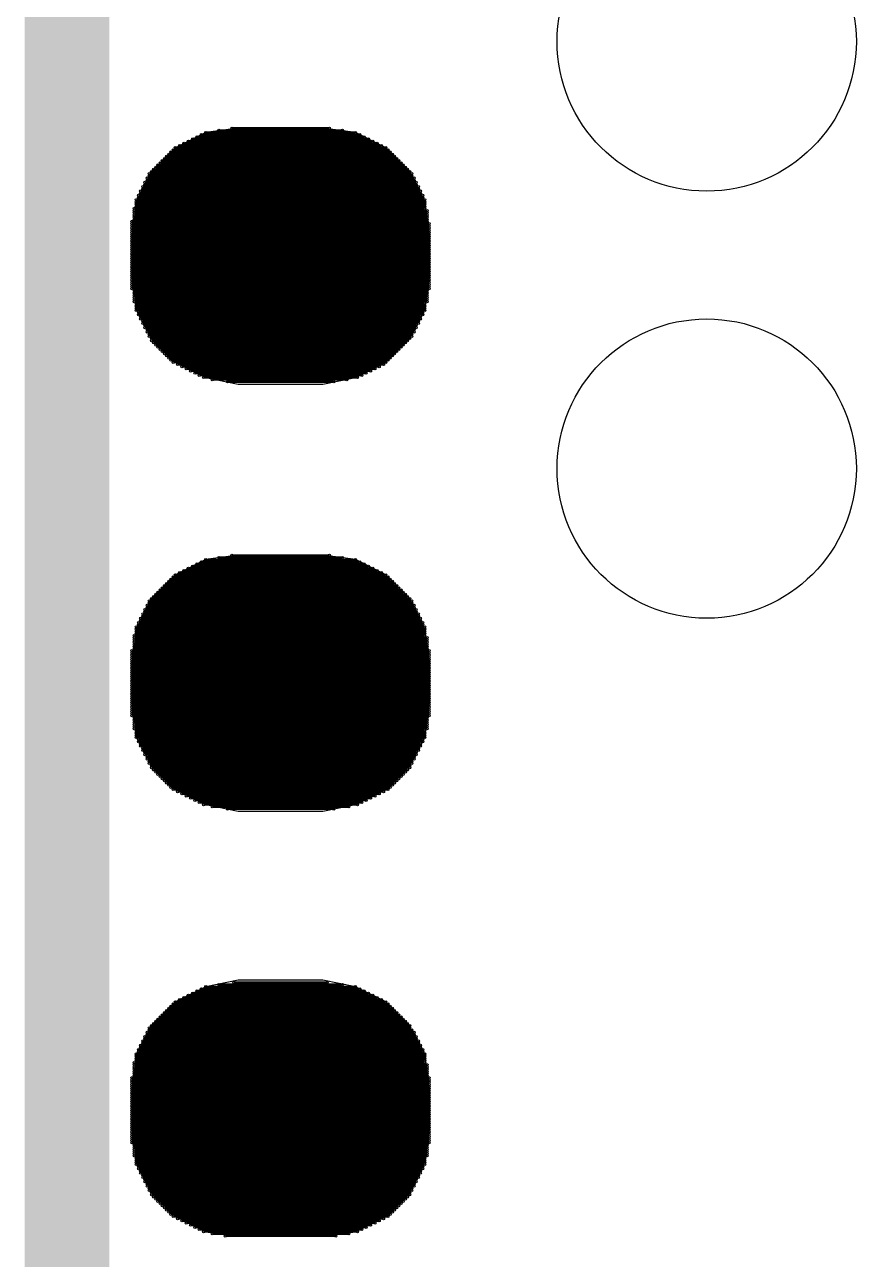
# Model space of a CAD drawing. Extents: x 0 to 126, y 0 to 22.
# Drawn here: x 10.547 to 11.521, y 9.112 to 10.558 of the extents above; entities that cross this region are included whole.
import ezdxf

# ---------------------------------------------------------------- set-up
doc = ezdxf.new("R2010")
doc.units = 0
doc.layers.get('0').update_dxf_attribs({"linetype": 'CONTINUOUS'})
doc.layers.add('SEEEDSTUDIOXIAONRF52840V1_1_GTO', color=10, linetype='CONTINUOUS')
doc.layers.add('SEEEDSTUDIOXIAONRF52840V1_1_GTS', color=9, linetype='CONTINUOUS')

# ---------------------------------------------------------------- blocks, each defined once
blk = doc.blocks.new('ROUND_54')
blk.add_circle((0, 0), 0.1753)
blk = doc.blocks.new('ROUND_2')
blk.add_circle((0, 0), 0)
blk = doc.blocks.new('ROUND_1')
blk.add_circle((0, 0), 0.00127)

msp = doc.modelspace()

# ---------------------------------------------------------------- linework, layer by layer
at = {"layer": 'SEEEDSTUDIOXIAONRF52840V1_1_GTO', "const_width": 0.09906}
msp.add_lwpolyline([(10.59688, 6.03758), (10.59688, 13.03782)], dxfattribs=at)
at = {"layer": 'SEEEDSTUDIOXIAONRF52840V1_1_GTS'}
for points in [[(10.75944, 10.43178), (10.72388, 10.414)], [(10.79754, 10.43686), (10.75944, 10.43178)], [(10.8966, 10.43686), (10.79754, 10.43686)], [(10.9347, 10.43178), (10.8966, 10.43686)], [(10.97026, 10.414), (10.9347, 10.43178)], [(10.72388, 10.414), (10.69594, 10.38606)], [(10.9982, 10.38606), (10.97026, 10.414)], [(10.69594, 10.38606), (10.67816, 10.3505)], [(11.01598, 10.3505), (10.9982, 10.38606)], [(10.67816, 10.3505), (10.67308, 10.3124)], [(11.02106, 10.3124), (11.01598, 10.3505)], [(10.67308, 10.3124), (10.67308, 10.2616)], [(11.02106, 10.2616), (11.02106, 10.3124)], [(10.67308, 10.2616), (10.67816, 10.2235)], [(11.01598, 10.2235), (11.02106, 10.2616)], [(10.67816, 10.2235), (10.69594, 10.19048)], [(10.9982, 10.19048), (11.01598, 10.2235)], [(10.69594, 10.19048), (10.72388, 10.16254)], [(10.97026, 10.16254), (10.9982, 10.19048)], [(10.72388, 10.16254), (10.75944, 10.14476)], [(10.9347, 10.14476), (10.97026, 10.16254)], [(10.75944, 10.14476), (10.79754, 10.13714)], [(10.8966, 10.13714), (10.9347, 10.14476)], [(10.79754, 10.13714), (10.8966, 10.13714)], [(10.75944, 9.9314), (10.72388, 9.91362)], [(10.79754, 9.93648), (10.75944, 9.9314)], [(10.8966, 9.93648), (10.79754, 9.93648)], [(10.9347, 9.9314), (10.8966, 9.93648)], [(10.97026, 9.91362), (10.9347, 9.9314)], [(10.72388, 9.91362), (10.69594, 9.88568)], [(10.9982, 9.88568), (10.97026, 9.91362)], [(10.69594, 9.88568), (10.67816, 9.85012)], [(11.01598, 9.85012), (10.9982, 9.88568)], [(10.67816, 9.85012), (10.67308, 9.81202)], [(11.02106, 9.81202), (11.01598, 9.85012)], [(10.67308, 9.81202), (10.67308, 9.76376)], [(11.02106, 9.76376), (11.02106, 9.81202)], [(10.67308, 9.76376), (10.67816, 9.72312)], [(11.01598, 9.72312), (11.02106, 9.76376)], [(10.67816, 9.72312), (10.69594, 9.6901)], [(10.9982, 9.6901), (11.01598, 9.72312)], [(10.69594, 9.6901), (10.72388, 9.66216)], [(10.97026, 9.66216), (10.9982, 9.6901)], [(10.72388, 9.66216), (10.75944, 9.64438)], [(10.9347, 9.64438), (10.97026, 9.66216)], [(10.75944, 9.64438), (10.79754, 9.63676)], [(10.79754, 9.63676), (10.8966, 9.63676)], [(10.8966, 9.63676), (10.9347, 9.64438)], [(10.79754, 9.43864), (10.75944, 9.43102)], [(10.8966, 9.43864), (10.79754, 9.43864)], [(10.9347, 9.43102), (10.8966, 9.43864)], [(10.75944, 9.43102), (10.72388, 9.41324)], [(10.97026, 9.41324), (10.9347, 9.43102)], [(10.72388, 9.41324), (10.69594, 9.3853)], [(10.9982, 9.3853), (10.97026, 9.41324)], [(10.69594, 9.3853), (10.67816, 9.35228)], [(11.01598, 9.35228), (10.9982, 9.3853)], [(10.67816, 9.35228), (10.67308, 9.31164)], [(11.02106, 9.31164), (11.01598, 9.35228)], [(10.67308, 9.31164), (10.67308, 9.26338)], [(11.02106, 9.26338), (11.02106, 9.31164)], [(10.67308, 9.26338), (10.67816, 9.22528)], [(11.01598, 9.22528), (11.02106, 9.26338)], [(10.67816, 9.22528), (10.69594, 9.18972)], [(10.9982, 9.18972), (11.01598, 9.22528)], [(10.69594, 9.18972), (10.72388, 9.16178)], [(10.97026, 9.16178), (10.9982, 9.18972)], [(10.72388, 9.16178), (10.75944, 9.144)], [(10.9347, 9.144), (10.97026, 9.16178)], [(10.75944, 9.144), (10.79754, 9.13892)], [(10.8966, 9.13892), (10.9347, 9.144)], [(10.79754, 9.13892), (10.8966, 9.13892)]]:
    msp.add_lwpolyline(points, dxfattribs=at)
at = {"layer": 'SEEEDSTUDIOXIAONRF52840V1_1_GTS', "const_width": 0.00254}
for points in [[(10.93978, 10.42924), (10.75436, 10.42924)], [(10.75944, 10.43178), (10.9347, 10.43178)], [(10.91946, 10.43432), (10.77468, 10.43432)], [(10.78992, 10.43686), (10.90422, 10.43686)], [(10.97026, 10.414), (10.72388, 10.414)], [(10.72896, 10.41654), (10.96518, 10.41654)], [(10.9601, 10.41908), (10.73404, 10.41908)], [(10.73912, 10.42162), (10.95502, 10.42162)], [(10.94994, 10.42416), (10.7442, 10.42416)], [(10.74928, 10.4267), (10.94486, 10.4267)], [(10.71118, 10.4013), (10.98296, 10.4013)], [(10.98042, 10.40384), (10.71372, 10.40384)], [(10.71626, 10.40638), (10.97788, 10.40638)], [(10.97534, 10.40892), (10.7188, 10.40892)], [(10.72134, 10.41146), (10.9728, 10.41146)], [(10.69594, 10.38606), (10.9982, 10.38606)], [(10.99566, 10.3886), (10.69848, 10.3886)], [(10.70102, 10.39114), (10.99312, 10.39114)], [(10.99058, 10.39368), (10.70356, 10.39368)], [(10.7061, 10.39622), (10.98804, 10.39622)], [(10.9855, 10.39876), (10.70864, 10.39876)], [(11.00582, 10.37336), (10.68832, 10.37336)], [(10.68832, 10.37082), (11.00582, 10.37082)], [(11.00328, 10.37844), (10.69086, 10.37844)], [(10.69086, 10.3759), (11.00328, 10.3759)], [(11.00074, 10.38352), (10.6934, 10.38352)], [(10.6934, 10.38098), (11.00074, 10.38098)], [(11.01344, 10.35812), (10.6807, 10.35812)], [(11.0109, 10.3632), (10.68324, 10.3632)], [(10.68324, 10.36066), (11.0109, 10.36066)], [(11.00836, 10.36828), (10.68578, 10.36828)], [(10.68578, 10.36574), (11.00836, 10.36574)], [(11.01598, 10.34288), (10.67562, 10.34288)], [(11.01598, 10.35304), (10.67816, 10.35304)], [(10.67816, 10.3505), (11.01598, 10.3505)], [(11.01598, 10.34796), (10.67816, 10.34796)], [(10.67816, 10.34542), (11.01598, 10.34542)], [(10.6807, 10.35558), (11.01344, 10.35558)], [(11.01852, 10.32764), (10.67308, 10.32764)], [(10.67562, 10.34034), (11.01852, 10.34034)], [(11.01852, 10.3378), (10.67562, 10.3378)], [(10.67562, 10.33526), (11.01852, 10.33526)], [(11.01852, 10.33272), (10.67562, 10.33272)], [(10.67562, 10.33018), (11.01852, 10.33018)], [(10.67308, 10.3251), (11.02106, 10.3251)], [(11.02106, 10.32256), (10.67308, 10.32256)], [(10.67308, 10.32002), (11.02106, 10.32002)], [(11.02106, 10.31748), (10.67308, 10.31748)], [(10.67308, 10.31494), (11.02106, 10.31494)], [(11.02106, 10.3124), (10.67308, 10.3124)], [(10.67308, 10.30986), (11.02106, 10.30986)], [(11.02106, 10.30732), (10.67308, 10.30732)], [(10.67308, 10.30478), (11.02106, 10.30478)], [(11.02106, 10.30224), (10.67308, 10.30224)], [(10.67308, 10.2997), (11.02106, 10.2997)], [(11.02106, 10.29716), (10.67308, 10.29716)], [(10.67308, 10.29462), (11.02106, 10.29462)], [(11.02106, 10.29208), (10.67308, 10.29208)], [(10.67308, 10.28954), (11.02106, 10.28954)], [(11.02106, 10.287), (10.67308, 10.287)], [(10.67308, 10.28446), (11.02106, 10.28446)], [(11.02106, 10.28192), (10.67308, 10.28192)], [(10.67308, 10.27938), (11.02106, 10.27938)], [(11.02106, 10.27684), (10.67308, 10.27684)], [(10.67308, 10.2743), (11.02106, 10.2743)], [(11.02106, 10.27176), (10.67308, 10.27176)], [(10.67308, 10.26922), (11.02106, 10.26922)], [(11.02106, 10.26668), (10.67308, 10.26668)], [(10.67308, 10.26414), (11.02106, 10.26414)], [(11.02106, 10.2616), (10.67308, 10.2616)], [(10.67308, 10.25906), (11.02106, 10.25906)], [(11.02106, 10.25652), (10.67308, 10.25652)], [(10.67308, 10.25398), (11.02106, 10.25398)], [(11.02106, 10.25144), (10.67308, 10.25144)], [(10.67308, 10.2489), (11.02106, 10.2489)], [(11.01852, 10.24636), (10.67562, 10.24636)], [(10.67562, 10.24382), (11.01852, 10.24382)], [(11.01852, 10.24128), (10.67562, 10.24128)], [(10.67562, 10.23874), (11.01852, 10.23874)], [(11.01852, 10.2362), (10.67562, 10.2362)], [(10.67562, 10.23366), (11.01852, 10.23366)], [(11.01598, 10.23112), (10.67816, 10.23112)], [(10.67816, 10.22858), (11.01598, 10.22858)], [(11.01598, 10.22604), (10.67816, 10.22604)], [(10.67816, 10.2235), (11.01598, 10.2235)], [(11.01344, 10.22096), (10.6807, 10.22096)], [(10.6807, 10.21842), (11.01344, 10.21842)], [(11.0109, 10.21588), (10.68324, 10.21588)], [(10.68324, 10.21334), (11.0109, 10.21334)], [(11.00836, 10.2108), (10.68578, 10.2108)], [(10.68578, 10.20826), (11.00836, 10.20826)], [(11.00582, 10.20572), (10.68832, 10.20572)], [(10.68832, 10.20318), (11.00582, 10.20318)], [(11.00328, 10.20064), (10.69086, 10.20064)], [(10.69086, 10.1981), (11.00328, 10.1981)], [(11.00074, 10.19556), (10.6934, 10.19556)], [(10.6934, 10.19302), (11.00074, 10.19302)], [(10.9982, 10.19048), (10.69594, 10.19048)], [(10.69594, 10.18794), (10.99566, 10.18794)], [(10.99312, 10.1854), (10.69848, 10.1854)], [(10.70102, 10.18286), (10.99058, 10.18286)], [(10.98804, 10.18032), (10.70356, 10.18032)], [(10.7061, 10.17778), (10.9855, 10.17778)], [(10.98296, 10.17524), (10.70864, 10.17524)], [(10.71118, 10.1727), (10.98042, 10.1727)], [(10.97788, 10.17016), (10.71372, 10.17016)], [(10.71626, 10.16762), (10.97534, 10.16762)], [(10.9728, 10.16508), (10.7188, 10.16508)], [(10.72134, 10.16254), (10.97026, 10.16254)], [(10.96772, 10.16), (10.72642, 10.16)], [(10.7315, 10.15746), (10.96264, 10.15746)], [(10.95756, 10.15492), (10.73658, 10.15492)], [(10.74166, 10.15238), (10.95248, 10.15238)], [(10.9474, 10.14984), (10.74674, 10.14984)], [(10.75182, 10.1473), (10.94232, 10.1473)], [(10.93724, 10.14476), (10.7569, 10.14476)], [(10.76706, 10.14222), (10.92454, 10.14222)], [(10.9093, 10.13968), (10.78484, 10.13968)], [(10.78992, 9.93648), (10.90422, 9.93648)], [(10.94994, 9.92378), (10.7442, 9.92378)], [(10.74928, 9.92632), (10.94486, 9.92632)], [(10.93978, 9.92886), (10.75436, 9.92886)], [(10.75944, 9.9314), (10.9347, 9.9314)], [(10.91946, 9.93394), (10.77468, 9.93394)], [(10.97534, 9.90854), (10.7188, 9.90854)], [(10.72134, 9.91108), (10.9728, 9.91108)], [(10.97026, 9.91362), (10.72388, 9.91362)], [(10.72896, 9.91616), (10.96518, 9.91616)], [(10.9601, 9.9187), (10.73404, 9.9187)], [(10.73912, 9.92124), (10.95502, 9.92124)], [(10.99058, 9.8933), (10.70356, 9.8933)], [(10.7061, 9.89584), (10.98804, 9.89584)], [(10.9855, 9.89838), (10.70864, 9.89838)], [(10.71118, 9.90092), (10.98296, 9.90092)], [(10.98042, 9.90346), (10.71372, 9.90346)], [(10.71626, 9.906), (10.97788, 9.906)], [(11.00074, 9.88314), (10.6934, 9.88314)], [(10.6934, 9.8806), (11.00074, 9.8806)], [(10.69594, 9.88568), (10.9982, 9.88568)], [(10.99566, 9.88822), (10.69848, 9.88822)], [(10.70102, 9.89076), (10.99312, 9.89076)], [(11.00836, 9.8679), (10.68578, 9.8679)], [(10.68578, 9.86536), (11.00836, 9.86536)], [(11.00582, 9.87298), (10.68832, 9.87298)], [(10.68832, 9.87044), (11.00582, 9.87044)], [(11.00328, 9.87806), (10.69086, 9.87806)], [(10.69086, 9.87552), (11.00328, 9.87552)], [(11.01598, 9.85266), (10.67816, 9.85266)], [(10.67816, 9.85012), (11.01598, 9.85012)], [(11.01344, 9.85774), (10.6807, 9.85774)], [(10.6807, 9.8552), (11.01344, 9.8552)], [(11.0109, 9.86282), (10.68324, 9.86282)], [(10.68324, 9.86028), (11.0109, 9.86028)], [(11.01598, 9.8425), (10.67562, 9.8425)], [(10.67562, 9.83996), (11.01852, 9.83996)], [(11.01852, 9.83742), (10.67562, 9.83742)], [(11.01598, 9.84758), (10.67816, 9.84758)], [(10.67816, 9.84504), (11.01598, 9.84504)], [(10.67308, 9.82472), (11.02106, 9.82472)], [(11.02106, 9.82218), (10.67308, 9.82218)], [(10.67562, 9.83488), (11.01852, 9.83488)], [(11.01852, 9.83234), (10.67562, 9.83234)], [(10.67562, 9.8298), (11.01852, 9.8298)], [(11.01852, 9.82726), (10.67562, 9.82726)], [(10.67308, 9.81964), (11.02106, 9.81964)], [(11.02106, 9.8171), (10.67308, 9.8171)], [(10.67308, 9.81456), (11.02106, 9.81456)], [(11.02106, 9.81202), (10.67308, 9.81202)], [(10.67308, 9.80948), (11.02106, 9.80948)], [(11.02106, 9.80694), (10.67308, 9.80694)], [(10.67308, 9.8044), (11.02106, 9.8044)], [(11.02106, 9.80186), (10.67308, 9.80186)], [(10.67308, 9.79932), (11.02106, 9.79932)], [(11.02106, 9.79678), (10.67308, 9.79678)], [(10.67308, 9.79424), (11.02106, 9.79424)], [(11.02106, 9.7917), (10.67308, 9.7917)], [(10.67308, 9.78916), (11.02106, 9.78916)], [(11.02106, 9.78662), (10.67308, 9.78662)], [(10.67308, 9.78408), (11.02106, 9.78408)], [(11.02106, 9.78154), (10.67308, 9.78154)], [(10.67308, 9.779), (11.02106, 9.779)], [(11.02106, 9.77646), (10.67308, 9.77646)], [(10.67308, 9.77392), (11.02106, 9.77392)], [(11.02106, 9.77138), (10.67308, 9.77138)], [(10.67308, 9.76884), (11.02106, 9.76884)], [(11.02106, 9.7663), (10.67308, 9.7663)], [(10.67308, 9.76376), (11.02106, 9.76376)], [(11.02106, 9.76122), (10.67308, 9.76122)], [(10.67308, 9.75868), (11.02106, 9.75868)], [(11.02106, 9.75614), (10.67308, 9.75614)], [(10.67308, 9.7536), (11.02106, 9.7536)], [(11.02106, 9.75106), (10.67308, 9.75106)], [(10.67308, 9.74852), (11.02106, 9.74852)], [(11.01852, 9.74598), (10.67562, 9.74598)], [(10.67562, 9.74344), (11.01852, 9.74344)], [(11.01852, 9.7409), (10.67562, 9.7409)], [(10.67562, 9.73836), (11.01852, 9.73836)], [(11.01852, 9.73582), (10.67562, 9.73582)], [(10.67562, 9.73328), (11.01852, 9.73328)], [(11.01598, 9.73074), (10.67816, 9.73074)], [(10.67816, 9.7282), (11.01598, 9.7282)], [(11.01598, 9.72566), (10.67816, 9.72566)], [(10.67816, 9.72312), (11.01598, 9.72312)], [(11.01344, 9.72058), (10.6807, 9.72058)], [(10.6807, 9.71804), (11.01344, 9.71804)], [(11.0109, 9.7155), (10.68324, 9.7155)], [(10.68324, 9.71296), (11.0109, 9.71296)], [(11.00836, 9.71042), (10.68578, 9.71042)], [(10.68578, 9.70788), (11.00836, 9.70788)], [(11.00582, 9.70534), (10.68832, 9.70534)], [(10.68832, 9.7028), (11.00582, 9.7028)], [(11.00328, 9.70026), (10.69086, 9.70026)], [(10.69086, 9.69772), (11.00328, 9.69772)], [(11.00074, 9.69518), (10.6934, 9.69518)], [(10.6934, 9.69264), (11.00074, 9.69264)], [(10.9982, 9.6901), (10.69594, 9.6901)], [(10.69594, 9.68756), (10.9982, 9.68756)], [(10.99566, 9.68502), (10.69848, 9.68502)], [(10.70102, 9.68248), (10.99312, 9.68248)], [(10.99058, 9.67994), (10.70356, 9.67994)], [(10.7061, 9.6774), (10.98804, 9.6774)], [(10.9855, 9.67486), (10.70864, 9.67486)], [(10.71118, 9.67232), (10.98296, 9.67232)], [(10.98042, 9.66978), (10.71372, 9.66978)], [(10.71626, 9.66724), (10.97788, 9.66724)], [(10.97534, 9.6647), (10.7188, 9.6647)], [(10.72134, 9.66216), (10.9728, 9.66216)], [(10.96772, 9.65962), (10.72642, 9.65962)], [(10.7315, 9.65708), (10.96264, 9.65708)], [(10.95756, 9.65454), (10.73658, 9.65454)], [(10.74166, 9.652), (10.95248, 9.652)], [(10.9474, 9.64946), (10.74674, 9.64946)], [(10.75182, 9.64692), (10.94232, 9.64692)], [(10.93724, 9.64438), (10.7569, 9.64438)], [(10.76706, 9.64184), (10.92708, 9.64184)], [(10.9093, 9.6393), (10.78484, 9.6393)], [(10.75944, 9.43102), (10.9347, 9.43102)], [(10.91946, 9.43356), (10.77468, 9.43356)], [(10.79246, 9.4361), (10.90168, 9.4361)], [(10.72896, 9.41578), (10.96518, 9.41578)], [(10.9601, 9.41832), (10.73404, 9.41832)], [(10.73912, 9.42086), (10.95502, 9.42086)], [(10.94994, 9.4234), (10.7442, 9.4234)], [(10.74928, 9.42594), (10.94486, 9.42594)], [(10.93978, 9.42848), (10.75436, 9.42848)], [(10.98042, 9.40308), (10.71372, 9.40308)], [(10.71626, 9.40562), (10.97788, 9.40562)], [(10.97534, 9.40816), (10.7188, 9.40816)], [(10.72134, 9.4107), (10.9728, 9.4107)], [(10.97026, 9.41324), (10.72388, 9.41324)], [(10.99566, 9.38784), (10.69848, 9.38784)], [(10.70102, 9.39038), (10.99312, 9.39038)], [(10.99058, 9.39292), (10.70356, 9.39292)], [(10.7061, 9.39546), (10.98804, 9.39546)], [(10.9855, 9.398), (10.70864, 9.398)], [(10.71118, 9.40054), (10.98296, 9.40054)], [(11.00582, 9.3726), (10.68832, 9.3726)], [(11.00328, 9.37768), (10.69086, 9.37768)], [(10.69086, 9.37514), (11.00328, 9.37514)], [(10.9982, 9.38276), (10.6934, 9.38276)], [(10.6934, 9.38022), (11.00074, 9.38022)], [(10.69594, 9.3853), (10.9982, 9.3853)], [(11.0109, 9.36244), (10.68324, 9.36244)], [(10.68324, 9.3599), (11.0109, 9.3599)], [(11.00836, 9.36752), (10.68578, 9.36752)], [(10.68578, 9.36498), (11.00836, 9.36498)], [(10.68832, 9.37006), (11.00582, 9.37006)], [(11.01598, 9.35228), (10.67816, 9.35228)], [(10.67816, 9.34974), (11.01598, 9.34974)], [(11.01598, 9.3472), (10.67816, 9.3472)], [(10.67816, 9.34466), (11.01598, 9.34466)], [(11.01344, 9.35736), (10.6807, 9.35736)], [(10.6807, 9.35482), (11.01344, 9.35482)], [(11.01598, 9.34212), (10.67562, 9.34212)], [(10.67562, 9.33958), (11.01852, 9.33958)], [(11.01852, 9.33704), (10.67562, 9.33704)], [(10.67562, 9.3345), (11.01852, 9.3345)], [(11.01852, 9.33196), (10.67562, 9.33196)], [(10.67562, 9.32942), (11.01852, 9.32942)], [(10.67308, 9.32434), (11.02106, 9.32434)], [(11.02106, 9.3218), (10.67308, 9.3218)], [(10.67308, 9.31926), (11.02106, 9.31926)], [(11.02106, 9.31672), (10.67308, 9.31672)], [(11.01852, 9.32688), (10.67562, 9.32688)], [(10.67308, 9.31418), (11.02106, 9.31418)], [(11.02106, 9.31164), (10.67308, 9.31164)], [(10.67308, 9.3091), (11.02106, 9.3091)], [(11.02106, 9.30656), (10.67308, 9.30656)], [(10.67308, 9.30402), (11.02106, 9.30402)], [(11.02106, 9.30148), (10.67308, 9.30148)], [(10.67308, 9.29894), (11.02106, 9.29894)], [(11.02106, 9.2964), (10.67308, 9.2964)], [(10.67308, 9.29386), (11.02106, 9.29386)], [(11.02106, 9.29132), (10.67308, 9.29132)], [(10.67308, 9.28878), (11.02106, 9.28878)], [(11.02106, 9.28624), (10.67308, 9.28624)], [(10.67308, 9.2837), (11.02106, 9.2837)], [(11.02106, 9.28116), (10.67308, 9.28116)], [(10.67308, 9.27862), (11.02106, 9.27862)], [(11.02106, 9.27608), (10.67308, 9.27608)], [(10.67308, 9.27354), (11.02106, 9.27354)], [(11.02106, 9.271), (10.67308, 9.271)], [(10.67308, 9.26846), (11.02106, 9.26846)], [(11.02106, 9.26592), (10.67308, 9.26592)], [(10.67308, 9.26338), (11.02106, 9.26338)], [(11.02106, 9.26084), (10.67308, 9.26084)], [(10.67308, 9.2583), (11.02106, 9.2583)], [(11.02106, 9.25576), (10.67308, 9.25576)], [(10.67308, 9.25322), (11.02106, 9.25322)], [(11.02106, 9.25068), (10.67308, 9.25068)], [(10.67308, 9.24814), (11.02106, 9.24814)], [(11.01852, 9.2456), (10.67562, 9.2456)], [(10.67562, 9.24306), (11.01852, 9.24306)], [(11.01852, 9.24052), (10.67562, 9.24052)], [(10.67562, 9.23798), (11.01852, 9.23798)], [(11.01852, 9.23544), (10.67562, 9.23544)], [(10.67562, 9.2329), (11.01852, 9.2329)], [(11.01598, 9.23036), (10.67816, 9.23036)], [(10.67816, 9.22782), (11.01598, 9.22782)], [(11.01598, 9.22528), (10.67816, 9.22528)], [(10.67816, 9.22274), (11.01598, 9.22274)], [(11.01344, 9.2202), (10.6807, 9.2202)], [(10.6807, 9.21766), (11.01344, 9.21766)], [(11.0109, 9.21512), (10.68324, 9.21512)], [(10.68324, 9.21258), (11.0109, 9.21258)], [(11.00836, 9.21004), (10.68578, 9.21004)], [(10.68578, 9.2075), (11.00836, 9.2075)], [(11.00582, 9.20496), (10.68832, 9.20496)], [(10.68832, 9.20242), (11.00582, 9.20242)], [(11.00328, 9.19988), (10.69086, 9.19988)], [(10.69086, 9.19734), (11.00328, 9.19734)], [(11.00074, 9.1948), (10.6934, 9.1948)], [(10.6934, 9.19226), (11.00074, 9.19226)], [(10.9982, 9.18972), (10.69594, 9.18972)], [(10.69594, 9.18718), (10.9982, 9.18718)], [(10.99566, 9.18464), (10.69848, 9.18464)], [(10.70102, 9.1821), (10.99312, 9.1821)], [(10.99058, 9.17956), (10.70356, 9.17956)], [(10.7061, 9.17702), (10.98804, 9.17702)], [(10.9855, 9.17448), (10.70864, 9.17448)], [(10.71118, 9.17194), (10.98296, 9.17194)], [(10.98042, 9.1694), (10.71372, 9.1694)], [(10.71626, 9.16686), (10.97788, 9.16686)], [(10.97534, 9.16432), (10.7188, 9.16432)], [(10.72134, 9.16178), (10.9728, 9.16178)], [(10.96772, 9.15924), (10.72642, 9.15924)], [(10.7315, 9.1567), (10.96264, 9.1567)], [(10.95756, 9.15416), (10.73658, 9.15416)], [(10.74166, 9.15162), (10.95248, 9.15162)], [(10.9474, 9.14908), (10.74674, 9.14908)], [(10.75182, 9.14654), (10.94232, 9.14654)], [(10.93724, 9.144), (10.7569, 9.144)], [(10.76706, 9.14146), (10.92708, 9.14146)], [(10.91184, 9.13892), (10.7823, 9.13892)]]:
    msp.add_lwpolyline(points, dxfattribs=at)

# ---------------------------------------------------------------- block references
at = {"layer": 'SEEEDSTUDIOXIAONRF52840V1_1_GTS'}
for name, p in [('ROUND_54', (11.34618, 10.53846)), ('ROUND_2', (10.8966, 10.43686)), ('ROUND_2', (10.79754, 10.43686)), ('ROUND_2', (10.9347, 10.43178)), ('ROUND_2', (10.75944, 10.43178)), ('ROUND_1', (10.75436, 10.42924)), ('ROUND_1', (10.75944, 10.43178)), ('ROUND_1', (10.77468, 10.43432)), ('ROUND_1', (10.78992, 10.43686)), ('ROUND_1', (10.90422, 10.43686)), ('ROUND_1', (10.91946, 10.43432)), ('ROUND_1', (10.9347, 10.43178)), ('ROUND_1', (10.93978, 10.42924)), ('ROUND_1', (10.72388, 10.414)), ('ROUND_1', (10.72896, 10.41654)), ('ROUND_1', (10.73404, 10.41908)), ('ROUND_1', (10.73912, 10.42162)), ('ROUND_1', (10.7442, 10.42416)), ('ROUND_1', (10.74928, 10.4267)), ('ROUND_1', (10.94486, 10.4267)), ('ROUND_1', (10.94994, 10.42416)), ('ROUND_1', (10.95502, 10.42162)), ('ROUND_1', (10.9601, 10.41908)), ('ROUND_1', (10.96518, 10.41654)), ('ROUND_1', (10.97026, 10.414)), ('ROUND_2', (10.97026, 10.414)), ('ROUND_2', (10.72388, 10.414)), ('ROUND_1', (10.71118, 10.4013)), ('ROUND_1', (10.71372, 10.40384)), ('ROUND_1', (10.71626, 10.40638)), ('ROUND_1', (10.7188, 10.40892)), ('ROUND_1', (10.72134, 10.41146)), ('ROUND_1', (10.9728, 10.41146)), ('ROUND_1', (10.97534, 10.40892)), ('ROUND_1', (10.97788, 10.40638)), ('ROUND_1', (10.98042, 10.40384)), ('ROUND_1', (10.98296, 10.4013)), ('ROUND_2', (10.9982, 10.38606)), ('ROUND_2', (10.69594, 10.38606)), ('ROUND_1', (10.69594, 10.38606)), ('ROUND_1', (10.69848, 10.3886)), ('ROUND_1', (10.70102, 10.39114)), ('ROUND_1', (10.70356, 10.39368)), ('ROUND_1', (10.7061, 10.39622)), ('ROUND_1', (10.70864, 10.39876)), ('ROUND_1', (10.9855, 10.39876)), ('ROUND_1', (10.98804, 10.39622)), ('ROUND_1', (10.99058, 10.39368)), ('ROUND_1', (10.99312, 10.39114)), ('ROUND_1', (10.99566, 10.3886)), ('ROUND_1', (10.9982, 10.38606)), ('ROUND_1', (10.68832, 10.37336)), ('ROUND_1', (10.68832, 10.37082)), ('ROUND_1', (10.69086, 10.37844)), ('ROUND_1', (10.69086, 10.3759)), ('ROUND_1', (10.6934, 10.38352)), ('ROUND_1', (10.6934, 10.38098)), ('ROUND_1', (11.00074, 10.38352)), ('ROUND_1', (11.00074, 10.38098)), ('ROUND_1', (11.00328, 10.37844)), ('ROUND_1', (11.00328, 10.3759)), ('ROUND_1', (11.00582, 10.37336)), ('ROUND_1', (11.00582, 10.37082)), ('ROUND_1', (10.6807, 10.35812)), ('ROUND_1', (10.68324, 10.3632)), ('ROUND_1', (10.68324, 10.36066)), ('ROUND_1', (10.68578, 10.36828)), ('ROUND_1', (10.68578, 10.36574)), ('ROUND_1', (11.00836, 10.36828)), ('ROUND_1', (11.00836, 10.36574)), ('ROUND_1', (11.0109, 10.3632)), ('ROUND_1', (11.0109, 10.36066)), ('ROUND_1', (11.01344, 10.35812)), ('ROUND_2', (11.01598, 10.3505)), ('ROUND_2', (10.67816, 10.3505)), ('ROUND_1', (10.67562, 10.34288)), ('ROUND_1', (10.67816, 10.35304)), ('ROUND_1', (10.67816, 10.3505)), ('ROUND_1', (10.67816, 10.34796)), ('ROUND_1', (10.67816, 10.34542)), ('ROUND_1', (10.6807, 10.35558)), ('ROUND_1', (11.01344, 10.35558)), ('ROUND_1', (11.01598, 10.35304)), ('ROUND_1', (11.01598, 10.3505)), ('ROUND_1', (11.01598, 10.34796)), ('ROUND_1', (11.01598, 10.34542)), ('ROUND_1', (11.01598, 10.34288)), ('ROUND_1', (10.67308, 10.32764)), ('ROUND_1', (10.67562, 10.34034)), ('ROUND_1', (10.67562, 10.3378)), ('ROUND_1', (10.67562, 10.33526)), ('ROUND_1', (10.67562, 10.33272)), ('ROUND_1', (10.67562, 10.33018)), ('ROUND_1', (11.01852, 10.34034)), ('ROUND_1', (11.01852, 10.3378)), ('ROUND_1', (11.01852, 10.33526)), ('ROUND_1', (11.01852, 10.33272)), ('ROUND_1', (11.01852, 10.33018)), ('ROUND_1', (11.01852, 10.32764)), ('ROUND_1', (10.67308, 10.3251)), ('ROUND_1', (10.67308, 10.32256)), ('ROUND_1', (10.67308, 10.32002)), ('ROUND_1', (10.67308, 10.31748)), ('ROUND_1', (10.67308, 10.31494)), ('ROUND_1', (10.67308, 10.3124)), ('ROUND_1', (11.02106, 10.3251)), ('ROUND_1', (11.02106, 10.32256)), ('ROUND_1', (11.02106, 10.32002)), ('ROUND_1', (11.02106, 10.31748)), ('ROUND_1', (11.02106, 10.31494)), ('ROUND_1', (11.02106, 10.3124)), ('ROUND_2', (11.02106, 10.3124)), ('ROUND_2', (10.67308, 10.3124)), ('ROUND_1', (10.67308, 10.30986)), ('ROUND_1', (10.67308, 10.30732)), ('ROUND_1', (10.67308, 10.30478)), ('ROUND_1', (10.67308, 10.30224)), ('ROUND_1', (10.67308, 10.2997)), ('ROUND_1', (11.02106, 10.30986)), ('ROUND_1', (11.02106, 10.30732)), ('ROUND_1', (11.02106, 10.30478)), ('ROUND_1', (11.02106, 10.30224)), ('ROUND_1', (11.02106, 10.2997)), ('ROUND_1', (10.67308, 10.29716)), ('ROUND_1', (10.67308, 10.29462)), ('ROUND_1', (10.67308, 10.29208)), ('ROUND_1', (10.67308, 10.28954)), ('ROUND_1', (10.67308, 10.287)), ('ROUND_1', (10.67308, 10.28446)), ('ROUND_1', (11.02106, 10.29716)), ('ROUND_1', (11.02106, 10.29462)), ('ROUND_1', (11.02106, 10.29208)), ('ROUND_1', (11.02106, 10.28954)), ('ROUND_1', (11.02106, 10.287)), ('ROUND_1', (11.02106, 10.28446)), ('ROUND_1', (10.67308, 10.28192)), ('ROUND_1', (10.67308, 10.27938)), ('ROUND_1', (10.67308, 10.27684)), ('ROUND_1', (10.67308, 10.2743)), ('ROUND_1', (10.67308, 10.27176)), ('ROUND_1', (10.67308, 10.26922)), ('ROUND_1', (11.02106, 10.28192)), ('ROUND_1', (11.02106, 10.27938)), ('ROUND_1', (11.02106, 10.27684)), ('ROUND_1', (11.02106, 10.2743)), ('ROUND_1', (11.02106, 10.27176)), ('ROUND_1', (11.02106, 10.26922)), ('ROUND_2', (11.02106, 10.2616)), ('ROUND_2', (10.67308, 10.2616)), ('ROUND_1', (10.67308, 10.26668)), ('ROUND_1', (10.67308, 10.26414)), ('ROUND_1', (10.67308, 10.2616)), ('ROUND_1', (10.67308, 10.25906)), ('ROUND_1', (10.67308, 10.25652)), ('ROUND_1', (11.02106, 10.26668)), ('ROUND_1', (11.02106, 10.26414)), ('ROUND_1', (11.02106, 10.2616)), ('ROUND_1', (11.02106, 10.25906)), ('ROUND_1', (11.02106, 10.25652)), ('ROUND_1', (10.67308, 10.25398)), ('ROUND_1', (10.67308, 10.25144)), ('ROUND_1', (10.67308, 10.2489)), ('ROUND_1', (10.67562, 10.24636)), ('ROUND_1', (10.67562, 10.24382)), ('ROUND_1', (10.67562, 10.24128)), ('ROUND_1', (11.01852, 10.24636)), ('ROUND_1', (11.01852, 10.24382)), ('ROUND_1', (11.01852, 10.24128)), ('ROUND_1', (11.02106, 10.25398)), ('ROUND_1', (11.02106, 10.25144)), ('ROUND_1', (11.02106, 10.2489)), ('ROUND_1', (10.67562, 10.23874)), ('ROUND_1', (10.67562, 10.2362)), ('ROUND_1', (10.67562, 10.23366)), ('ROUND_1', (10.67816, 10.23112)), ('ROUND_1', (10.67816, 10.22858)), ('ROUND_1', (10.67816, 10.22604)), ('ROUND_1', (11.01598, 10.23112)), ('ROUND_1', (11.01598, 10.22858)), ('ROUND_1', (11.01598, 10.22604)), ('ROUND_1', (11.01852, 10.23874)), ('ROUND_1', (11.01852, 10.2362)), ('ROUND_1', (11.01852, 10.23366)), ('ROUND_2', (11.01598, 10.2235)), ('ROUND_2', (10.67816, 10.2235)), ('ROUND_1', (10.67816, 10.2235)), ('ROUND_1', (10.6807, 10.22096)), ('ROUND_1', (10.6807, 10.21842)), ('ROUND_1', (10.68324, 10.21588)), ('ROUND_1', (10.68324, 10.21334)), ('ROUND_1', (11.0109, 10.21588)), ('ROUND_1', (11.0109, 10.21334)), ('ROUND_1', (11.01344, 10.22096)), ('ROUND_1', (11.01344, 10.21842)), ('ROUND_1', (11.01598, 10.2235)), ('ROUND_54', (11.34618, 10.03808)), ('ROUND_1', (10.68578, 10.2108)), ('ROUND_1', (10.68578, 10.20826)), ('ROUND_1', (10.68832, 10.20572)), ('ROUND_1', (10.68832, 10.20318)), ('ROUND_1', (10.69086, 10.20064)), ('ROUND_1', (10.69086, 10.1981)), ('ROUND_1', (11.00328, 10.20064)), ('ROUND_1', (11.00328, 10.1981)), ('ROUND_1', (11.00582, 10.20572)), ('ROUND_1', (11.00582, 10.20318)), ('ROUND_1', (11.00836, 10.2108)), ('ROUND_1', (11.00836, 10.20826)), ('ROUND_2', (10.9982, 10.19048)), ('ROUND_2', (10.69594, 10.19048)), ('ROUND_1', (10.6934, 10.19556)), ('ROUND_1', (10.6934, 10.19302)), ('ROUND_1', (10.69594, 10.19048)), ('ROUND_1', (10.69594, 10.18794)), ('ROUND_1', (10.69848, 10.1854)), ('ROUND_1', (10.70102, 10.18286)), ('ROUND_1', (10.99058, 10.18286)), ('ROUND_1', (10.99312, 10.1854)), ('ROUND_1', (10.99566, 10.18794)), ('ROUND_1', (10.9982, 10.19048)), ('ROUND_1', (11.00074, 10.19556)), ('ROUND_1', (11.00074, 10.19302)), ('ROUND_1', (10.70356, 10.18032)), ('ROUND_1', (10.7061, 10.17778)), ('ROUND_1', (10.70864, 10.17524)), ('ROUND_1', (10.71118, 10.1727)), ('ROUND_1', (10.71372, 10.17016)), ('ROUND_1', (10.97788, 10.17016)), ('ROUND_1', (10.98042, 10.1727)), ('ROUND_1', (10.98296, 10.17524)), ('ROUND_1', (10.9855, 10.17778)), ('ROUND_1', (10.98804, 10.18032)), ('ROUND_2', (10.97026, 10.16254)), ('ROUND_2', (10.72388, 10.16254)), ('ROUND_1', (10.71626, 10.16762)), ('ROUND_1', (10.7188, 10.16508)), ('ROUND_1', (10.72134, 10.16254)), ('ROUND_1', (10.72642, 10.16)), ('ROUND_1', (10.7315, 10.15746)), ('ROUND_1', (10.73658, 10.15492)), ('ROUND_1', (10.95756, 10.15492)), ('ROUND_1', (10.96264, 10.15746)), ('ROUND_1', (10.96772, 10.16)), ('ROUND_1', (10.97026, 10.16254)), ('ROUND_1', (10.9728, 10.16508)), ('ROUND_1', (10.97534, 10.16762)), ('ROUND_2', (10.9347, 10.14476)), ('ROUND_2', (10.75944, 10.14476)), ('ROUND_1', (10.74166, 10.15238)), ('ROUND_1', (10.74674, 10.14984)), ('ROUND_1', (10.75182, 10.1473)), ('ROUND_1', (10.7569, 10.14476)), ('ROUND_1', (10.76706, 10.14222)), ('ROUND_1', (10.78484, 10.13968)), ('ROUND_1', (10.9093, 10.13968)), ('ROUND_1', (10.92454, 10.14222)), ('ROUND_1', (10.93724, 10.14476)), ('ROUND_1', (10.94232, 10.1473)), ('ROUND_1', (10.9474, 10.14984)), ('ROUND_1', (10.95248, 10.15238)), ('ROUND_2', (10.8966, 10.13714)), ('ROUND_2', (10.79754, 10.13714)), ('ROUND_2', (10.8966, 10.13714)), ('ROUND_1', (10.78992, 9.93648)), ('ROUND_1', (10.90422, 9.93648)), ('ROUND_2', (10.8966, 9.93648)), ('ROUND_2', (10.79754, 9.93648)), ('ROUND_2', (10.9347, 9.9314)), ('ROUND_2', (10.75944, 9.9314)), ('ROUND_1', (10.7442, 9.92378)), ('ROUND_1', (10.74928, 9.92632)), ('ROUND_1', (10.75436, 9.92886)), ('ROUND_1', (10.75944, 9.9314)), ('ROUND_1', (10.77468, 9.93394)), ('ROUND_1', (10.91946, 9.93394)), ('ROUND_1', (10.9347, 9.9314)), ('ROUND_1', (10.93978, 9.92886)), ('ROUND_1', (10.94486, 9.92632)), ('ROUND_1', (10.94994, 9.92378)), ('ROUND_2', (10.97026, 9.91362)), ('ROUND_2', (10.72388, 9.91362)), ('ROUND_1', (10.7188, 9.90854)), ('ROUND_1', (10.72134, 9.91108)), ('ROUND_1', (10.72388, 9.91362)), ('ROUND_1', (10.72896, 9.91616)), ('ROUND_1', (10.73404, 9.9187)), ('ROUND_1', (10.73912, 9.92124)), ('ROUND_1', (10.95502, 9.92124)), ('ROUND_1', (10.9601, 9.9187)), ('ROUND_1', (10.96518, 9.91616)), ('ROUND_1', (10.97026, 9.91362)), ('ROUND_1', (10.9728, 9.91108)), ('ROUND_1', (10.97534, 9.90854)), ('ROUND_1', (10.70356, 9.8933)), ('ROUND_1', (10.7061, 9.89584)), ('ROUND_1', (10.70864, 9.89838)), ('ROUND_1', (10.71118, 9.90092)), ('ROUND_1', (10.71372, 9.90346)), ('ROUND_1', (10.71626, 9.906)), ('ROUND_1', (10.97788, 9.906)), ('ROUND_1', (10.98042, 9.90346)), ('ROUND_1', (10.98296, 9.90092)), ('ROUND_1', (10.9855, 9.89838)), ('ROUND_1', (10.98804, 9.89584)), ('ROUND_1', (10.99058, 9.8933)), ('ROUND_2', (10.9982, 9.88568)), ('ROUND_2', (10.69594, 9.88568)), ('ROUND_1', (10.6934, 9.88314)), ('ROUND_1', (10.6934, 9.8806)), ('ROUND_1', (10.69594, 9.88568)), ('ROUND_1', (10.69848, 9.88822)), ('ROUND_1', (10.70102, 9.89076)), ('ROUND_1', (10.99312, 9.89076)), ('ROUND_1', (10.99566, 9.88822)), ('ROUND_1', (10.9982, 9.88568)), ('ROUND_1', (11.00074, 9.88314)), ('ROUND_1', (11.00074, 9.8806)), ('ROUND_1', (10.68578, 9.8679)), ('ROUND_1', (10.68578, 9.86536)), ('ROUND_1', (10.68832, 9.87298)), ('ROUND_1', (10.68832, 9.87044)), ('ROUND_1', (10.69086, 9.87806)), ('ROUND_1', (10.69086, 9.87552)), ('ROUND_1', (11.00328, 9.87806)), ('ROUND_1', (11.00328, 9.87552)), ('ROUND_1', (11.00582, 9.87298)), ('ROUND_1', (11.00582, 9.87044)), ('ROUND_1', (11.00836, 9.8679)), ('ROUND_1', (11.00836, 9.86536)), ('ROUND_1', (10.67816, 9.85266)), ('ROUND_1', (10.67816, 9.85012)), ('ROUND_1', (10.6807, 9.85774)), ('ROUND_1', (10.6807, 9.8552)), ('ROUND_1', (10.68324, 9.86282)), ('ROUND_1', (10.68324, 9.86028)), ('ROUND_1', (11.0109, 9.86282)), ('ROUND_1', (11.0109, 9.86028)), ('ROUND_1', (11.01344, 9.85774)), ('ROUND_1', (11.01344, 9.8552)), ('ROUND_1', (11.01598, 9.85266)), ('ROUND_1', (11.01598, 9.85012)), ('ROUND_2', (11.01598, 9.85012)), ('ROUND_2', (10.67816, 9.85012)), ('ROUND_1', (10.67562, 9.8425)), ('ROUND_1', (10.67562, 9.83996)), ('ROUND_1', (10.67562, 9.83742)), ('ROUND_1', (10.67816, 9.84758)), ('ROUND_1', (10.67816, 9.84504)), ('ROUND_1', (11.01598, 9.84758)), ('ROUND_1', (11.01598, 9.84504)), ('ROUND_1', (11.01598, 9.8425)), ('ROUND_1', (11.01852, 9.83996)), ('ROUND_1', (11.01852, 9.83742)), ('ROUND_1', (10.67308, 9.82472)), ('ROUND_1', (10.67308, 9.82218)), ('ROUND_1', (10.67562, 9.83488)), ('ROUND_1', (10.67562, 9.83234)), ('ROUND_1', (10.67562, 9.8298)), ('ROUND_1', (10.67562, 9.82726)), ('ROUND_1', (11.01852, 9.83488)), ('ROUND_1', (11.01852, 9.83234)), ('ROUND_1', (11.01852, 9.8298)), ('ROUND_1', (11.01852, 9.82726)), ('ROUND_1', (11.02106, 9.82472)), ('ROUND_1', (11.02106, 9.82218)), ('ROUND_2', (11.02106, 9.81202)), ('ROUND_2', (10.67308, 9.81202)), ('ROUND_1', (10.67308, 9.81964)), ('ROUND_1', (10.67308, 9.8171)), ('ROUND_1', (10.67308, 9.81456)), ('ROUND_1', (10.67308, 9.81202)), ('ROUND_1', (10.67308, 9.80948)), ('ROUND_1', (10.67308, 9.80694)), ('ROUND_1', (11.02106, 9.81964)), ('ROUND_1', (11.02106, 9.8171)), ('ROUND_1', (11.02106, 9.81456)), ('ROUND_1', (11.02106, 9.81202)), ('ROUND_1', (11.02106, 9.80948)), ('ROUND_1', (11.02106, 9.80694)), ('ROUND_1', (10.67308, 9.8044)), ('ROUND_1', (10.67308, 9.80186)), ('ROUND_1', (10.67308, 9.79932)), ('ROUND_1', (10.67308, 9.79678)), ('ROUND_1', (10.67308, 9.79424)), ('ROUND_1', (10.67308, 9.7917)), ('ROUND_1', (11.02106, 9.8044)), ('ROUND_1', (11.02106, 9.80186)), ('ROUND_1', (11.02106, 9.79932)), ('ROUND_1', (11.02106, 9.79678)), ('ROUND_1', (11.02106, 9.79424)), ('ROUND_1', (11.02106, 9.7917)), ('ROUND_1', (10.67308, 9.78916)), ('ROUND_1', (10.67308, 9.78662)), ('ROUND_1', (10.67308, 9.78408)), ('ROUND_1', (10.67308, 9.78154)), ('ROUND_1', (10.67308, 9.779)), ('ROUND_1', (11.02106, 9.78916)), ('ROUND_1', (11.02106, 9.78662)), ('ROUND_1', (11.02106, 9.78408)), ('ROUND_1', (11.02106, 9.78154)), ('ROUND_1', (11.02106, 9.779)), ('ROUND_1', (10.67308, 9.77646)), ('ROUND_1', (10.67308, 9.77392)), ('ROUND_1', (10.67308, 9.77138)), ('ROUND_1', (10.67308, 9.76884)), ('ROUND_1', (10.67308, 9.7663)), ('ROUND_1', (10.67308, 9.76376)), ('ROUND_1', (11.02106, 9.77646)), ('ROUND_1', (11.02106, 9.77392)), ('ROUND_1', (11.02106, 9.77138)), ('ROUND_1', (11.02106, 9.76884)), ('ROUND_1', (11.02106, 9.7663)), ('ROUND_1', (11.02106, 9.76376)), ('ROUND_2', (11.02106, 9.76376)), ('ROUND_2', (10.67308, 9.76376)), ('ROUND_1', (10.67308, 9.76122)), ('ROUND_1', (10.67308, 9.75868)), ('ROUND_1', (10.67308, 9.75614)), ('ROUND_1', (10.67308, 9.7536)), ('ROUND_1', (10.67308, 9.75106)), ('ROUND_1', (10.67308, 9.74852)), ('ROUND_1', (11.02106, 9.76122)), ('ROUND_1', (11.02106, 9.75868)), ('ROUND_1', (11.02106, 9.75614)), ('ROUND_1', (11.02106, 9.7536)), ('ROUND_1', (11.02106, 9.75106)), ('ROUND_1', (11.02106, 9.74852)), ('ROUND_1', (10.67562, 9.74598)), ('ROUND_1', (10.67562, 9.74344)), ('ROUND_1', (10.67562, 9.7409)), ('ROUND_1', (10.67562, 9.73836)), ('ROUND_1', (10.67562, 9.73582)), ('ROUND_1', (11.01852, 9.74598)), ('ROUND_1', (11.01852, 9.74344)), ('ROUND_1', (11.01852, 9.7409)), ('ROUND_1', (11.01852, 9.73836)), ('ROUND_1', (11.01852, 9.73582)), ('ROUND_2', (11.01598, 9.72312)), ('ROUND_2', (10.67816, 9.72312)), ('ROUND_1', (10.67562, 9.73328)), ('ROUND_1', (10.67816, 9.73074)), ('ROUND_1', (10.67816, 9.7282)), ('ROUND_1', (10.67816, 9.72566)), ('ROUND_1', (10.67816, 9.72312)), ('ROUND_1', (10.6807, 9.72058)), ('ROUND_1', (11.01344, 9.72058)), ('ROUND_1', (11.01598, 9.73074)), ('ROUND_1', (11.01598, 9.7282)), ('ROUND_1', (11.01598, 9.72566)), ('ROUND_1', (11.01598, 9.72312)), ('ROUND_1', (11.01852, 9.73328)), ('ROUND_1', (10.6807, 9.71804)), ('ROUND_1', (10.68324, 9.7155)), ('ROUND_1', (10.68324, 9.71296)), ('ROUND_1', (10.68578, 9.71042)), ('ROUND_1', (10.68578, 9.70788)), ('ROUND_1', (10.68832, 9.70534)), ('ROUND_1', (11.00582, 9.70534)), ('ROUND_1', (11.00836, 9.71042)), ('ROUND_1', (11.00836, 9.70788)), ('ROUND_1', (11.0109, 9.7155)), ('ROUND_1', (11.0109, 9.71296)), ('ROUND_1', (11.01344, 9.71804)), ('ROUND_1', (10.68832, 9.7028)), ('ROUND_1', (10.69086, 9.70026)), ('ROUND_1', (10.69086, 9.69772)), ('ROUND_1', (10.6934, 9.69518)), ('ROUND_1', (10.6934, 9.69264)), ('ROUND_1', (11.00074, 9.69518)), ('ROUND_1', (11.00074, 9.69264)), ('ROUND_1', (11.00328, 9.70026)), ('ROUND_1', (11.00328, 9.69772)), ('ROUND_1', (11.00582, 9.7028)), ('ROUND_2', (10.9982, 9.6901)), ('ROUND_2', (10.69594, 9.6901)), ('ROUND_1', (10.69594, 9.6901)), ('ROUND_1', (10.69594, 9.68756)), ('ROUND_1', (10.69848, 9.68502)), ('ROUND_1', (10.70102, 9.68248)), ('ROUND_1', (10.70356, 9.67994)), ('ROUND_1', (10.7061, 9.6774)), ('ROUND_1', (10.98804, 9.6774)), ('ROUND_1', (10.99058, 9.67994)), ('ROUND_1', (10.99312, 9.68248)), ('ROUND_1', (10.99566, 9.68502)), ('ROUND_1', (10.9982, 9.6901)), ('ROUND_1', (10.9982, 9.68756)), ('ROUND_1', (10.70864, 9.67486)), ('ROUND_1', (10.71118, 9.67232)), ('ROUND_1', (10.71372, 9.66978)), ('ROUND_1', (10.71626, 9.66724)), ('ROUND_1', (10.7188, 9.6647)), ('ROUND_1', (10.72134, 9.66216)), ('ROUND_1', (10.9728, 9.66216)), ('ROUND_1', (10.97534, 9.6647)), ('ROUND_1', (10.97788, 9.66724)), ('ROUND_1', (10.98042, 9.66978)), ('ROUND_1', (10.98296, 9.67232)), ('ROUND_1', (10.9855, 9.67486)), ('ROUND_2', (10.97026, 9.66216)), ('ROUND_2', (10.72388, 9.66216)), ('ROUND_1', (10.72642, 9.65962)), ('ROUND_1', (10.7315, 9.65708)), ('ROUND_1', (10.73658, 9.65454)), ('ROUND_1', (10.74166, 9.652)), ('ROUND_1', (10.74674, 9.64946)), ('ROUND_1', (10.9474, 9.64946)), ('ROUND_1', (10.95248, 9.652)), ('ROUND_1', (10.95756, 9.65454)), ('ROUND_1', (10.96264, 9.65708)), ('ROUND_1', (10.96772, 9.65962)), ('ROUND_2', (10.9347, 9.64438)), ('ROUND_2', (10.75944, 9.64438)), ('ROUND_2', (10.8966, 9.63676)), ('ROUND_2', (10.79754, 9.63676)), ('ROUND_2', (10.8966, 9.63676)), ('ROUND_1', (10.75182, 9.64692)), ('ROUND_1', (10.7569, 9.64438)), ('ROUND_1', (10.76706, 9.64184)), ('ROUND_1', (10.78484, 9.6393)), ('ROUND_1', (10.9093, 9.6393)), ('ROUND_1', (10.92708, 9.64184)), ('ROUND_1', (10.93724, 9.64438)), ('ROUND_1', (10.94232, 9.64692)), ('ROUND_2', (10.8966, 9.43864)), ('ROUND_2', (10.79754, 9.43864)), ('ROUND_1', (10.75944, 9.43102)), ('ROUND_1', (10.77468, 9.43356)), ('ROUND_1', (10.79246, 9.4361)), ('ROUND_1', (10.90168, 9.4361)), ('ROUND_1', (10.91946, 9.43356)), ('ROUND_1', (10.9347, 9.43102)), ('ROUND_2', (10.9347, 9.43102)), ('ROUND_2', (10.75944, 9.43102)), ('ROUND_1', (10.72896, 9.41578)), ('ROUND_1', (10.73404, 9.41832)), ('ROUND_1', (10.73912, 9.42086)), ('ROUND_1', (10.7442, 9.4234)), ('ROUND_1', (10.74928, 9.42594)), ('ROUND_1', (10.75436, 9.42848)), ('ROUND_1', (10.93978, 9.42848)), ('ROUND_1', (10.94486, 9.42594)), ('ROUND_1', (10.94994, 9.4234)), ('ROUND_1', (10.95502, 9.42086)), ('ROUND_1', (10.9601, 9.41832)), ('ROUND_1', (10.96518, 9.41578)), ('ROUND_2', (10.97026, 9.41324)), ('ROUND_2', (10.72388, 9.41324)), ('ROUND_1', (10.71372, 9.40308)), ('ROUND_1', (10.71626, 9.40562)), ('ROUND_1', (10.7188, 9.40816)), ('ROUND_1', (10.72134, 9.4107)), ('ROUND_1', (10.72388, 9.41324)), ('ROUND_1', (10.97026, 9.41324)), ('ROUND_1', (10.9728, 9.4107)), ('ROUND_1', (10.97534, 9.40816)), ('ROUND_1', (10.97788, 9.40562)), ('ROUND_1', (10.98042, 9.40308)), ('ROUND_1', (10.69848, 9.38784)), ('ROUND_1', (10.70102, 9.39038)), ('ROUND_1', (10.70356, 9.39292)), ('ROUND_1', (10.7061, 9.39546)), ('ROUND_1', (10.70864, 9.398)), ('ROUND_1', (10.71118, 9.40054)), ('ROUND_1', (10.98296, 9.40054)), ('ROUND_1', (10.9855, 9.398)), ('ROUND_1', (10.98804, 9.39546)), ('ROUND_1', (10.99058, 9.39292)), ('ROUND_1', (10.99312, 9.39038)), ('ROUND_1', (10.99566, 9.38784)), ('ROUND_2', (10.9982, 9.3853)), ('ROUND_2', (10.69594, 9.3853)), ('ROUND_1', (10.68832, 9.3726)), ('ROUND_1', (10.69086, 9.37768)), ('ROUND_1', (10.69086, 9.37514)), ('ROUND_1', (10.6934, 9.38276)), ('ROUND_1', (10.6934, 9.38022)), ('ROUND_1', (10.69594, 9.3853)), ('ROUND_1', (10.9982, 9.3853)), ('ROUND_1', (10.9982, 9.38276)), ('ROUND_1', (11.00074, 9.38022)), ('ROUND_1', (11.00328, 9.37768)), ('ROUND_1', (11.00328, 9.37514)), ('ROUND_1', (11.00582, 9.3726)), ('ROUND_1', (10.68324, 9.36244)), ('ROUND_1', (10.68324, 9.3599)), ('ROUND_1', (10.68578, 9.36752)), ('ROUND_1', (10.68578, 9.36498)), ('ROUND_1', (10.68832, 9.37006)), ('ROUND_1', (11.00582, 9.37006)), ('ROUND_1', (11.00836, 9.36752)), ('ROUND_1', (11.00836, 9.36498)), ('ROUND_1', (11.0109, 9.36244)), ('ROUND_1', (11.0109, 9.3599)), ('ROUND_2', (11.01598, 9.35228)), ('ROUND_2', (10.67816, 9.35228)), ('ROUND_1', (10.67816, 9.35228)), ('ROUND_1', (10.67816, 9.34974)), ('ROUND_1', (10.67816, 9.3472)), ('ROUND_1', (10.67816, 9.34466)), ('ROUND_1', (10.6807, 9.35736)), ('ROUND_1', (10.6807, 9.35482)), ('ROUND_1', (11.01344, 9.35736)), ('ROUND_1', (11.01344, 9.35482)), ('ROUND_1', (11.01598, 9.35228)), ('ROUND_1', (11.01598, 9.34974)), ('ROUND_1', (11.01598, 9.3472)), ('ROUND_1', (11.01598, 9.34466)), ('ROUND_1', (10.67562, 9.34212)), ('ROUND_1', (10.67562, 9.33958)), ('ROUND_1', (10.67562, 9.33704)), ('ROUND_1', (10.67562, 9.3345)), ('ROUND_1', (10.67562, 9.33196)), ('ROUND_1', (10.67562, 9.32942)), ('ROUND_1', (11.01598, 9.34212)), ('ROUND_1', (11.01852, 9.33958)), ('ROUND_1', (11.01852, 9.33704)), ('ROUND_1', (11.01852, 9.3345)), ('ROUND_1', (11.01852, 9.33196)), ('ROUND_1', (11.01852, 9.32942)), ('ROUND_1', (10.67308, 9.32434)), ('ROUND_1', (10.67308, 9.3218)), ('ROUND_1', (10.67308, 9.31926)), ('ROUND_1', (10.67308, 9.31672)), ('ROUND_1', (10.67562, 9.32688)), ('ROUND_1', (11.01852, 9.32688)), ('ROUND_1', (11.02106, 9.32434)), ('ROUND_1', (11.02106, 9.3218)), ('ROUND_1', (11.02106, 9.31926)), ('ROUND_1', (11.02106, 9.31672)), ('ROUND_2', (11.02106, 9.31164)), ('ROUND_2', (10.67308, 9.31164)), ('ROUND_1', (10.67308, 9.31418)), ('ROUND_1', (10.67308, 9.31164)), ('ROUND_1', (10.67308, 9.3091)), ('ROUND_1', (10.67308, 9.30656)), ('ROUND_1', (10.67308, 9.30402)), ('ROUND_1', (10.67308, 9.30148)), ('ROUND_1', (11.02106, 9.31418)), ('ROUND_1', (11.02106, 9.31164)), ('ROUND_1', (11.02106, 9.3091)), ('ROUND_1', (11.02106, 9.30656)), ('ROUND_1', (11.02106, 9.30402)), ('ROUND_1', (11.02106, 9.30148)), ('ROUND_1', (10.67308, 9.29894)), ('ROUND_1', (10.67308, 9.2964)), ('ROUND_1', (10.67308, 9.29386)), ('ROUND_1', (10.67308, 9.29132)), ('ROUND_1', (10.67308, 9.28878)), ('ROUND_1', (10.67308, 9.28624)), ('ROUND_1', (11.02106, 9.29894)), ('ROUND_1', (11.02106, 9.2964)), ('ROUND_1', (11.02106, 9.29386)), ('ROUND_1', (11.02106, 9.29132)), ('ROUND_1', (11.02106, 9.28878)), ('ROUND_1', (11.02106, 9.28624)), ('ROUND_1', (10.67308, 9.2837)), ('ROUND_1', (10.67308, 9.28116)), ('ROUND_1', (10.67308, 9.27862)), ('ROUND_1', (10.67308, 9.27608)), ('ROUND_1', (10.67308, 9.27354)), ('ROUND_1', (10.67308, 9.271)), ('ROUND_1', (11.02106, 9.2837)), ('ROUND_1', (11.02106, 9.28116)), ('ROUND_1', (11.02106, 9.27862)), ('ROUND_1', (11.02106, 9.27608)), ('ROUND_1', (11.02106, 9.27354)), ('ROUND_1', (11.02106, 9.271)), ('ROUND_2', (11.02106, 9.26338)), ('ROUND_2', (10.67308, 9.26338)), ('ROUND_1', (10.67308, 9.26846)), ('ROUND_1', (10.67308, 9.26592)), ('ROUND_1', (10.67308, 9.26338)), ('ROUND_1', (10.67308, 9.26084)), ('ROUND_1', (10.67308, 9.2583)), ('ROUND_1', (11.02106, 9.26846)), ('ROUND_1', (11.02106, 9.26592)), ('ROUND_1', (11.02106, 9.26338)), ('ROUND_1', (11.02106, 9.26084)), ('ROUND_1', (11.02106, 9.2583)), ('ROUND_1', (10.67308, 9.25576)), ('ROUND_1', (10.67308, 9.25322)), ('ROUND_1', (10.67308, 9.25068)), ('ROUND_1', (10.67308, 9.24814)), ('ROUND_1', (10.67562, 9.2456)), ('ROUND_1', (10.67562, 9.24306)), ('ROUND_1', (11.01852, 9.2456)), ('ROUND_1', (11.01852, 9.24306)), ('ROUND_1', (11.02106, 9.25576)), ('ROUND_1', (11.02106, 9.25322)), ('ROUND_1', (11.02106, 9.25068)), ('ROUND_1', (11.02106, 9.24814)), ('ROUND_1', (10.67562, 9.24052)), ('ROUND_1', (10.67562, 9.23798)), ('ROUND_1', (10.67562, 9.23544)), ('ROUND_1', (10.67562, 9.2329)), ('ROUND_1', (10.67816, 9.23036)), ('ROUND_1', (10.67816, 9.22782)), ('ROUND_1', (11.01598, 9.23036)), ('ROUND_1', (11.01598, 9.22782)), ('ROUND_1', (11.01852, 9.24052)), ('ROUND_1', (11.01852, 9.23798)), ('ROUND_1', (11.01852, 9.23544)), ('ROUND_1', (11.01852, 9.2329)), ('ROUND_2', (11.01598, 9.22528)), ('ROUND_2', (10.67816, 9.22528)), ('ROUND_1', (10.67816, 9.22528)), ('ROUND_1', (10.67816, 9.22274)), ('ROUND_1', (10.6807, 9.2202)), ('ROUND_1', (10.6807, 9.21766)), ('ROUND_1', (10.68324, 9.21512)), ('ROUND_1', (11.0109, 9.21512)), ('ROUND_1', (11.01344, 9.2202)), ('ROUND_1', (11.01344, 9.21766)), ('ROUND_1', (11.01598, 9.22528)), ('ROUND_1', (11.01598, 9.22274)), ('ROUND_1', (10.68324, 9.21258)), ('ROUND_1', (10.68578, 9.21004)), ('ROUND_1', (10.68578, 9.2075)), ('ROUND_1', (10.68832, 9.20496)), ('ROUND_1', (10.68832, 9.20242)), ('ROUND_1', (10.69086, 9.19988)), ('ROUND_1', (11.00328, 9.19988)), ('ROUND_1', (11.00582, 9.20496)), ('ROUND_1', (11.00582, 9.20242)), ('ROUND_1', (11.00836, 9.21004)), ('ROUND_1', (11.00836, 9.2075)), ('ROUND_1', (11.0109, 9.21258)), ('ROUND_2', (10.9982, 9.18972)), ('ROUND_2', (10.69594, 9.18972)), ('ROUND_1', (10.69086, 9.19734)), ('ROUND_1', (10.6934, 9.1948)), ('ROUND_1', (10.6934, 9.19226)), ('ROUND_1', (10.69594, 9.18972)), ('ROUND_1', (10.69594, 9.18718)), ('ROUND_1', (10.69848, 9.18464)), ('ROUND_1', (10.99566, 9.18464)), ('ROUND_1', (10.9982, 9.18972)), ('ROUND_1', (10.9982, 9.18718)), ('ROUND_1', (11.00074, 9.1948)), ('ROUND_1', (11.00074, 9.19226)), ('ROUND_1', (11.00328, 9.19734)), ('ROUND_1', (10.70102, 9.1821)), ('ROUND_1', (10.70356, 9.17956)), ('ROUND_1', (10.7061, 9.17702)), ('ROUND_1', (10.70864, 9.17448)), ('ROUND_1', (10.71118, 9.17194)), ('ROUND_1', (10.98296, 9.17194)), ('ROUND_1', (10.9855, 9.17448)), ('ROUND_1', (10.98804, 9.17702)), ('ROUND_1', (10.99058, 9.17956)), ('ROUND_1', (10.99312, 9.1821)), ('ROUND_2', (10.97026, 9.16178)), ('ROUND_2', (10.72388, 9.16178)), ('ROUND_1', (10.71372, 9.1694)), ('ROUND_1', (10.71626, 9.16686)), ('ROUND_1', (10.7188, 9.16432)), ('ROUND_1', (10.72134, 9.16178)), ('ROUND_1', (10.72642, 9.15924)), ('ROUND_1', (10.7315, 9.1567)), ('ROUND_1', (10.96264, 9.1567)), ('ROUND_1', (10.96772, 9.15924)), ('ROUND_1', (10.9728, 9.16178)), ('ROUND_1', (10.97534, 9.16432)), ('ROUND_1', (10.97788, 9.16686)), ('ROUND_1', (10.98042, 9.1694)), ('ROUND_2', (10.9347, 9.144)), ('ROUND_2', (10.75944, 9.144)), ('ROUND_1', (10.73658, 9.15416)), ('ROUND_1', (10.74166, 9.15162)), ('ROUND_1', (10.74674, 9.14908)), ('ROUND_1', (10.75182, 9.14654)), ('ROUND_1', (10.7569, 9.144)), ('ROUND_1', (10.76706, 9.14146)), ('ROUND_1', (10.92708, 9.14146)), ('ROUND_1', (10.93724, 9.144)), ('ROUND_1', (10.94232, 9.14654)), ('ROUND_1', (10.9474, 9.14908)), ('ROUND_1', (10.95248, 9.15162)), ('ROUND_1', (10.95756, 9.15416)), ('ROUND_2', (10.8966, 9.13892)), ('ROUND_2', (10.79754, 9.13892)), ('ROUND_2', (10.8966, 9.13892)), ('ROUND_1', (10.7823, 9.13892)), ('ROUND_1', (10.91184, 9.13892))]:
    msp.add_blockref(name, p, dxfattribs=at)

doc.saveas('drawing.dxf')
